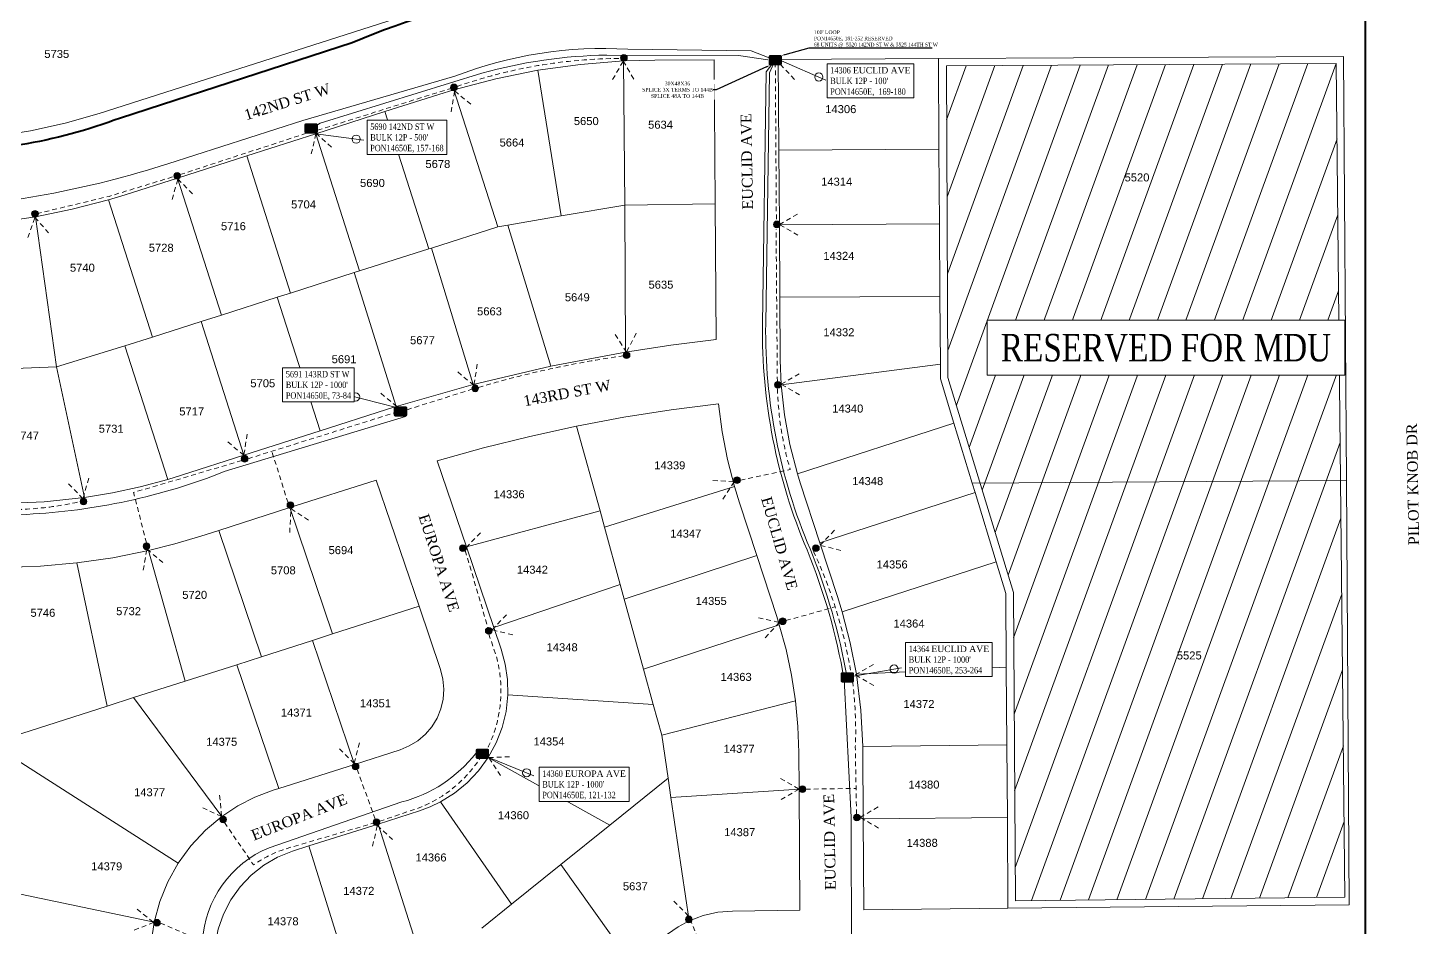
# Model space of a CAD drawing. Header units: feet. Extents: x 865220 to 2843432, y -2240498 to 970288.
# Drawn here: x 2837231 to 2838535, y 963631 to 964474 of the extents above; entities that cross this region are included whole.
import ezdxf
from ezdxf import colors
from ezdxf.entities.mleader import LeaderData, LeaderLine
from ezdxf.enums import TextEntityAlignment as Align
from ezdxf.lldxf.tags import DXFTag
from ezdxf.math import Vec2, Vec3

# ---------------------------------------------------------------- set-up
doc = ezdxf.new("R2010")
doc.units = ezdxf.units.FT
doc.header["$LTSCALE"] = 0.015
doc.header["$MEASUREMENT"] = 0
doc.linetypes.add('DASHED', pattern=[5, 3, -2])
for name, color, linetype, lineweight in [('144B', 112, '144B', 5), ('48A', 112, '48A', 5), ('DROP BURIED', 7, 'DASHED', 5), ('RUNNING LINE (UNDERGROUND)', 10, 'Continuous', 40), ('TAIL', 1, 'MST', 5), ('WORK BOUNDARY', 110, 'Continuous', 40)]:
    doc.layers.add(name, color=color, linetype=linetype, lineweight=lineweight)
for name, color, linetype in [('Dakota County Addresses', 7, 'Continuous'), ('Dakota County Parcels', 7, 'Continuous'), ('DETAIL', 7, 'Continuous'), ('NOTES', 7, 'Continuous'), ('PROP_TEL', 6, 'Continuous'), ('STREET NAME', 7, 'Continuous'), ('TELEPHONE STRUCT-PROP', 6, 'Continuous'), ('TERMINALS', 7, 'Continuous')]:
    doc.layers.add(name, color=color, linetype=linetype)
doc.styles.add('Dimensions 100', font='arial.ttf')
doc.styles.add('Line', font='txt.shx', dxfattribs={"height": 3})
doc.styles.add('SIMPLEX', font='times.ttf', dxfattribs={"width": 0.8})
doc.styles.get("Standard").update_dxf_attribs({"font": 'times.ttf'})
doc.styles.add('Utilities', font='arial.ttf', dxfattribs={"height": 2.5})
tags = doc.linetypes.add('144B', pattern='A,80,-5,["144B",Line,S=1.5,R=0,X=0,Y=-1.5],-24', length=109).pattern_tags.tags
tags[6] = DXFTag(74, 10)
tags = doc.linetypes.add('48A', pattern='A,80,-5,["48A",Line,S=1.5,R=0,X=0,Y=-1.5],-20', length=105).pattern_tags.tags
tags[6] = DXFTag(74, 10)
tags = doc.linetypes.add('MST', pattern='A,5,-5,5,-5,["TAIL",Line,S=1.5,R=0,X=0,Y=-1.5],-20', length=40).pattern_tags.tags
tags[10] = DXFTag(74, 10)

# ---------------------------------------------------------------- blocks, each defined once
blk = doc.blocks.new('ACMAP_ANN_TEMPLATE_Dakota County Addresses')
at = {"layer": 'Dakota County Addresses', "style": 'Dimensions 100'}
blk.add_attdef('DakotaCountyAddress', text='', height=50, dxfattribs=at).set_placement((0, 0), align=Align.CENTER)
blk = doc.blocks.new('NEW HH')
at = {"ltscale": 40, "true_color": 0xffffff}
h = blk.add_hatch(color=7, dxfattribs=at)
h.dxf.hatch_style = 1
h.paths.add_polyline_path([(-0.061, -0.031, 0.414214), (-0.046, -0.046), (0.046, -0.046, 0.414214), (0.061, -0.031), (0.061, 0.031, 0.414214), (0.046, 0.046), (-0.046, 0.046, 0.414214), (-0.061, 0.031)])
at = {"layer": 'RUNNING LINE (UNDERGROUND)', "color": 6, "lineweight": 0, "const_width": 0.005, "flags": 128}
blk.add_lwpolyline([(-0.061, 0.031), (-0.061, -0.031, 0.414214), (-0.046, -0.046), (0.046, -0.046, 0.414214), (0.061, -0.031), (0.061, 0.031, 0.414214), (0.046, 0.046), (-0.046, 0.046, 0.414214)], format="xyb", close=True, dxfattribs=at)
at = {"layer": 'TELEPHONE STRUCT-PROP', "color": 18, "true_color": 0x000000, "style": 'Utilities'}
blk.add_text('HH', height=0.05, dxfattribs=at).set_placement((0, 0), align=Align.MIDDLE_CENTER)
blk = doc.blocks.new('Proposed FlowerPot')
at = {"lineweight": 5, "ltscale": 100, "true_color": 0xffffff}
h = blk.add_hatch(color=7, dxfattribs=at)
h.dxf.hatch_style = 1
h.paths.add_polyline_path([(-0.06, 0, 0.414214), (0, -0.06, 0.414214), (0.06, 0, 0.414214), (0, 0.06, 0.414214)])
at = {"lineweight": 5, "ltscale": 100}
blk.add_circle((0, 0), 0.0604, dxfattribs=at)
at = {"layer": 'RUNNING LINE (UNDERGROUND)', "color": 6, "lineweight": 5, "const_width": 0.00907, "flags": 128}
blk.add_lwpolyline([(-0.06, 0, -0.414214), (0, 0.06, -0.414214), (0.06, 0, -0.414214), (0, -0.06, -0.414214), (-0.06, 0)], format="xyb", dxfattribs=at)
at = {"color": 18, "linetype": 'ByBlock', "lineweight": 5, "ltscale": 100, "true_color": 0x000000, "style": 'Dimensions 100'}
blk.add_text('F', height=0.0744, dxfattribs=at).set_placement((-0.029, -0.037))
blk = doc.blocks.new('TERMINAL')
at = {"lineweight": 5, "ltscale": 0.5, "flags": 128}
blk.add_lwpolyline([(-0.1, -0.6), (-0.1, 44.8)], dxfattribs=at)
at = {"lineweight": 5, "ltscale": 0.5}
blk.add_circle((-0.1, 37.6), 3.83, dxfattribs=at)

msp = doc.modelspace()

# ---------------------------------------------------------------- hatches: boundary and pattern name
at = {"layer": 'NOTES', "lineweight": 5, "ltscale": 100, "transparency": 33554623}
h = msp.add_hatch(dxfattribs=at)
h.set_pattern_fill('ANSI31', color=30, scale=200, angle=25)
h.set_pattern_definition([(70, (2838092.275, 963655.948), (-23.4923, 8.5505), [])])
h.paths.add_polyline_path([(2838461.8, 964049.6), (2838123.9, 964047.4), (2838155.1, 963944.9), (2838157, 963655.9), (2838465.9, 963659.1)])
h.paths.add_polyline_path([(2838461.8, 964049.6), (2838457.8, 964440.6), (2838092.3, 964438.2), (2838093.8, 964146.2), (2838123.9, 964047.4)])
h.paths.add_polyline_path([(2838257.4, 964328), (2838284.6, 964328), (2838284.6, 964339.4), (2838257.4, 964339.4)], flags=24)

# ---------------------------------------------------------------- linework, layer by layer
at = {"layer": '144B', "lineweight": 5, "ltscale": 100, "flags": 128}
msp.add_lwpolyline([(2837662.5, 963388.7), (2837779.5, 963511), (2837839.5, 963575.5, -0.234525), (2837901, 963603.5), (2838003.5, 963603.5), (2838003, 963734.1), (2837996.5, 963863.5, 0.053694), (2837961.8, 963984.7, -0.104852), (2837920, 964196.5), (2837923.5, 964432.8), (2837932, 964443.6)], format="xyb", dxfattribs=at)
at = {"layer": '48A', "lineweight": 5, "ltscale": 100, "flags": 128}
msp.add_lwpolyline([(2837932, 964443.6), (2837909.5, 964452.5), (2837793.8, 964453.9, 0.10836), (2837631.5, 964428.5), (2837489, 964387), (2837362.5, 964346.5, -0.065112), (2837132, 964304), (2836855.6, 964302.6), (2836830.5, 964289.8)], format="xyb", dxfattribs=at)
at = {"layer": 'Dakota County Parcels', "lineweight": 5, "ltscale": 100}
for p, q in [((2837298.3, 964393.7), (2837575.6, 964482.4)), ((2837709.5, 964434.2), (2837731.3, 964297.7)), ((2837819.2, 964443.7), (2837789.8, 964442.9)), ((2837790.8, 964307.9), (2837789.8, 964442.9)), ((2837819.2, 964443.7), (2837874.8, 964444)), ((2837875.7, 964309), (2837874.8, 964444)), ((2837934.8, 964444.3), (2838084.8, 964445.1)), ((2837935.4, 964359.3), (2837934.8, 964444.3)), ((2838084.8, 964445.1), (2838464.7, 964447.1)), ((2838085.4, 964360.1), (2838084.8, 964445.1)), ((2838467.4, 964049.6), (2838464.7, 964447.1)), ((2837566, 964395.4), (2837616.5, 964411.5)), ((2837630.8, 964415.9), (2837616.5, 964411.5)), ((2837630.8, 964415.9), (2837671.9, 964287.5)), ((2837501.2, 964374.7), (2837566, 964395.4)), ((2837566, 964395.4), (2837607.1, 964266.8)), ((2837436.5, 964354), (2837501.2, 964374.7)), ((2837501.2, 964374.7), (2837542.4, 964246.1)), ((2837935.4, 964359.3), (2838085.4, 964360.1)), ((2837935.9, 964289.3), (2837935.4, 964359.3)), ((2838085.8, 964290.1), (2838085.4, 964360.1)), ((2837371.7, 964333.2), (2837436.5, 964354)), ((2837436.5, 964354), (2837477.6, 964225.4)), ((2837322.7, 964317.5), (2837371.7, 964333.2)), ((2837371.7, 964333.2), (2837412.8, 964204.7)), ((2837306.9, 964312.7), (2837322.7, 964317.5)), ((2837306.9, 964312.7), (2837348.1, 964184)), ((2837731.3, 964297.7), (2837790.8, 964307.9)), ((2837790.8, 964307.9), (2837875.7, 964309)), ((2837791.7, 964170.1), (2837790.8, 964307.9)), ((2837876.6, 964181.7), (2837875.7, 964309)), ((2837238.7, 964296.9), (2837258.4, 964156.1)), ((2837681.3, 964289.1), (2837731.3, 964297.7)), ((2837609.6, 964267.6), (2837671.9, 964287.5)), ((2837671.9, 964287.5), (2837681.3, 964289.1)), ((2837681.3, 964289.1), (2837721.7, 964157)), ((2837935.9, 964289.3), (2838085.8, 964290.1)), ((2837936.3, 964221.4), (2837935.9, 964289.3)), ((2838086.3, 964222.1), (2838085.8, 964290.1)), ((2837542.4, 964246.1), (2837607.1, 964266.8)), ((2837607.1, 964266.8), (2837609.6, 964267.6)), ((2837609.6, 964267.6), (2837648.8, 964139.8)), ((2837477.6, 964225.4), (2837537.4, 964244.5)), ((2837537.4, 964244.5), (2837542.4, 964246.1)), ((2837537.4, 964244.5), (2837576.7, 964119.1)), ((2837412.8, 964204.7), (2837465.2, 964221.4)), ((2837465.2, 964221.4), (2837477.6, 964225.4)), ((2837465.2, 964221.4), (2837505.3, 964096.3)), ((2837936.3, 964221.4), (2838086.3, 964222.1)), ((2837936.7, 964162.4), (2837936.3, 964221.4)), ((2838086.7, 964158.7), (2838086.3, 964222.1)), ((2837393.8, 964198.6), (2837412.8, 964204.7)), ((2837348.1, 964184), (2837393.8, 964198.6)), ((2837393.8, 964198.6), (2837433.8, 964073.4)), ((2837258.4, 964156.1), (2837322.3, 964175.9)), ((2837322.3, 964175.9), (2837348.1, 964184)), ((2837322.3, 964175.9), (2837362.5, 964050.8)), ((2837791.7, 964170.1), (2837721.7, 964157)), ((2837936.7, 964162.4), (2837937.6, 964139.4)), ((2837197.6, 964153.9), (2837258.4, 964156.1)), ((2837258.4, 964156.1), (2837284.4, 964033.8)), ((2837721.7, 964157), (2837648.8, 964139.8)), ((2837937.6, 964139.4), (2838086.7, 964158.7)), ((2838086.8, 964145.1), (2838086.7, 964158.7)), ((2837648.8, 964139.8), (2837576.7, 964119.1)), ((2838086.8, 964145.1), (2838099.4, 964103.6)), ((2837505.3, 964096.3), (2837567.7, 964116.3)), ((2837576.7, 964119.1), (2837567.7, 964116.3)), ((2837433.8, 964073.4), (2837505.3, 964096.3)), ((2837745.8, 964100.7), (2837767.7, 964021.3)), ((2837952.8, 964055.9), (2838099.4, 964103.6)), ((2838099.4, 964103.6), (2838116.6, 964047.3)), ((2837375.4, 964054.7), (2837433.8, 964073.4)), ((2837615.2, 964068.1), (2837642.5, 963987.7)), ((2837362.5, 964050.8), (2837375.4, 964054.7)), ((2837477, 964024.3), (2837557.9, 964050.1)), ((2837557.9, 964050.1), (2837598.1, 963931.8)), ((2837771.9, 964006.1), (2837893.8, 964044)), ((2837893.8, 964044), (2837898.4, 964028.8)), ((2837952.8, 964055.9), (2837955.4, 964047.5)), ((2837955.4, 964047.5), (2837973.8, 963991.3)), ((2838116.6, 964047.3), (2838467.4, 964049.6)), ((2838116.6, 964047.3), (2838119.2, 964038.6)), ((2838470, 963652.2), (2838467.4, 964049.6)), ((2837973.8, 963991.3), (2838119.2, 964038.6)), ((2838119.2, 964038.6), (2838139, 963973.5)), ((2837410.3, 964002.9), (2837477, 964024.3)), ((2837477, 964024.3), (2837517.1, 963905.9)), ((2837642.5, 963987.7), (2837767.7, 964021.3)), ((2837767.7, 964021.3), (2837771.9, 964006.1)), ((2837898.4, 964028.8), (2837914.7, 963979.3)), ((2837771.9, 964006.1), (2837786.7, 963952.1)), ((2837393.6, 963997.6), (2837410.3, 964002.9)), ((2837410.3, 964002.9), (2837450.5, 963884.6)), ((2837973.8, 963991.3), (2837990.3, 963941)), ((2837344.6, 963984.1), (2837379, 963861.7)), ((2837642.5, 963987.7), (2837668.2, 963911.9)), ((2837790.4, 963938.6), (2837914.7, 963979.3)), ((2837914.7, 963979.3), (2837933.3, 963922.3)), ((2837277.2, 963972.4), (2837305.7, 963838.3)), ((2837994.8, 963926.6), (2838139, 963973.5)), ((2838139, 963973.5), (2838148.1, 963943.8)), ((2837668.2, 963911.9), (2837786.7, 963952.1)), ((2837786.7, 963952.1), (2837790.4, 963938.6)), ((2837790.4, 963938.6), (2837808.5, 963873)), ((2837994.8, 963926.6), (2837990.3, 963941)), ((2838148.5, 963874.8), (2838148.1, 963943.8)), ((2837517.1, 963905.9), (2837598.1, 963931.8)), ((2837598.1, 963931.8), (2837618.2, 963872.5)), ((2837808.5, 963873), (2837935.7, 963914.6)), ((2837935.7, 963914.6), (2837933.3, 963922.3)), ((2837450.5, 963884.6), (2837498.1, 963899.8)), ((2837498.1, 963899.8), (2837517.1, 963905.9)), ((2837498.1, 963899.8), (2837537.5, 963783.7)), ((2837668.2, 963911.9), (2837675, 963891.8)), ((2837379, 963861.7), (2837427.2, 963877.1)), ((2837427.2, 963877.1), (2837450.5, 963884.6)), ((2837427.2, 963877.1), (2837466.6, 963761.1)), ((2838008, 963868.1), (2838148.5, 963874.8)), ((2838149, 963801.9), (2838148.5, 963874.8)), ((2837330.4, 963846.2), (2837379, 963861.7)), ((2837808.5, 963873), (2837817.6, 963839.9)), ((2837681.2, 963848.7), (2837817.6, 963839.9)), ((2837305.7, 963838.3), (2837210, 963807.7)), ((2837305.7, 963838.3), (2837330.4, 963846.2)), ((2837330.4, 963846.2), (2837413.1, 963734.7)), ((2837817.6, 963839.9), (2837825.6, 963811)), ((2837825.6, 963811), (2837950.9, 963843.3)), ((2837825.6, 963811), (2837831.6, 963770.7)), ((2837537.5, 963783.7), (2837580.3, 963797.4)), ((2838014, 963800.5), (2838149, 963801.9)), ((2838014.1, 963795.3), (2838014, 963800.5)), ((2838014.5, 963732.5), (2838014.1, 963795.3)), ((2838149.5, 963733.9), (2838149, 963801.9)), ((2837210.1, 963794.9), (2837372.4, 963691.1)), ((2837466.6, 963761.1), (2837537.5, 963783.7)), ((2837663, 963790.2), (2837777, 963726.8)), ((2837954.3, 963760.5), (2837954.1, 963794.9)), ((2837777, 963726.8), (2837831.6, 963770.7)), ((2837831.6, 963770.7), (2837834.2, 963752.5)), ((2837461.2, 963759.4), (2837466.6, 963761.1)), ((2837834.2, 963752.5), (2837954.3, 963760.5)), ((2837955.1, 963646.9), (2837954.3, 963760.5)), ((2837618.1, 963748.5), (2837684.6, 963652.6)), ((2837834.2, 963752.5), (2837851.4, 963637.2)), ((2837559.7, 963727.8), (2837598.5, 963740.2)), ((2838014.5, 963732.5), (2838149.5, 963733.9)), ((2838015.1, 963647.5), (2838014.5, 963732.5)), ((2838150, 963648.9), (2838149.5, 963733.9)), ((2837494.9, 963707.2), (2837559.7, 963727.8)), ((2837559.7, 963727.8), (2837604.3, 963588.1)), ((2837730.9, 963689.8), (2837777, 963726.8)), ((2837479.4, 963702.2), (2837494.9, 963707.2)), ((2837543.4, 963551.9), (2837494.9, 963707.2)), ((2837684.6, 963652.6), (2837730.9, 963689.8)), ((2837730.9, 963689.8), (2837799.4, 963594)), ((2837211, 963664.8), (2837349.9, 963635.9)), ((2837684.6, 963652.6), (2837656.8, 963630.3)), ((2838150, 963648.9), (2838470, 963652.2)), ((2837892, 963646.2), (2837955.1, 963646.9)), ((2838015.1, 963647.5), (2838150, 963648.9))]:
    msp.add_line(p, q, dxfattribs=at)
for points in [[(2837709.5, 964434.2), (2837669.9, 964426.2), (2837630.8, 964415.9)], [(2837789.8, 964442.9), (2837749.5, 964439.7), (2837709.5, 964434.2)], [(2837134.5, 964367.6), (2837167.8, 964368.9), (2837200.9, 964372.1), (2837233.8, 964377.3), (2837266.3, 964384.6), (2837298.3, 964393.7)], [(2837238.7, 964296.9), (2837273, 964303.9), (2837306.9, 964312.7)], [(2837169.3, 964288.8), (2837204.1, 964291.9), (2837238.7, 964296.9)], [(2837876.6, 964181.7), (2837834.1, 964176.4), (2837791.7, 964170.1)], [(2837937.6, 964139.4), (2837940.6, 964111.2), (2837945.6, 964083.3), (2837952.8, 964055.9)], [(2837878.9, 964121.6), (2837834.3, 964115.9), (2837790, 964109), (2837745.8, 964100.7)], [(2837878.9, 964121.6), (2837882.3, 964095.4), (2837887.3, 964069.5), (2837893.8, 964044)], [(2837745.8, 964100.7), (2837702, 964091.1), (2837658.4, 964080.3), (2837615.2, 964068.1)], [(2837284.4, 964033.8), (2837310.7, 964038.2), (2837336.8, 964043.9), (2837362.5, 964050.8)], [(2837208.5, 964028.1), (2837246.6, 964029.7), (2837284.4, 964033.8)], [(2837344.6, 963984.1), (2837369.2, 963990.4), (2837393.6, 963997.6)], [(2837277.2, 963972.4), (2837311, 963977.3), (2837344.6, 963984.1)], [(2837208.9, 963968.1), (2837243.1, 963969.3), (2837277.2, 963972.4)], [(2838008, 963868.1), (2838002.3, 963897.6), (2837994.8, 963926.6)], [(2837950.9, 963843.3), (2837947.3, 963867.4), (2837942.2, 963891.2), (2837935.7, 963914.6)], [(2837681.2, 963848.7), (2837680.9, 963863.3), (2837678.8, 963877.7), (2837675, 963891.8)], [(2837580.3, 963797.4), (2837588.9, 963800.9), (2837596.9, 963805.8), (2837604, 963811.9), (2837610.1, 963819), (2837615, 963827), (2837618.5, 963835.7), (2837620.7, 963844.8), (2837621.3, 963854.1), (2837620.5, 963863.5), (2837618.2, 963872.5)], [(2838014, 963800.5), (2838012.2, 963834.4), (2838008, 963868.1)], [(2837663, 963790.2), (2837670.4, 963803.8), (2837676, 963818.3), (2837679.6, 963833.3), (2837681.2, 963848.7)], [(2837954.1, 963794.9), (2837953.2, 963819.2), (2837950.9, 963843.3)], [(2837618.1, 963748.5), (2837631.3, 963756.6), (2837643.3, 963766.4), (2837653.9, 963777.7), (2837663, 963790.2)], [(2837461.2, 963759.4), (2837444.3, 963752.9), (2837428.2, 963744.7), (2837413.1, 963734.7)], [(2837598.5, 963740.2), (2837608.5, 963743.9), (2837618.1, 963748.5)], [(2837413.1, 963734.7), (2837397.8, 963721.9), (2837384.2, 963707.2), (2837372.4, 963691.1)], [(2837372.4, 963691.1), (2837362.7, 963673.6), (2837355.1, 963655.1), (2837349.9, 963635.9)], [(2837479.4, 963702.2), (2837465.5, 963696.6), (2837452.5, 963689.1), (2837440.7, 963679.9), (2837430.4, 963669), (2837421.7, 963656.8), (2837414.8, 963643.4), (2837409.9, 963629.2), (2837407.1, 963614.5)], [(2837892, 963646.2), (2837878.1, 963645.1), (2837864.5, 963642.1), (2837851.4, 963637.2)], [(2837349.9, 963635.9), (2837347.2, 963618.6), (2837346.4, 963601.1)], [(2837851.4, 963637.2), (2837840.9, 963631.5), (2837831.1, 963624.7), (2837822.2, 963616.8)]]:
    msp.add_lwpolyline(points, dxfattribs=at)
at = {"layer": 'DROP BURIED', "lineweight": 5, "ltscale": 100, "flags": 128}
for points in [[(2837633.7, 964419, -0.082572), (2837787, 964445.3)], [(2837653.7, 964136.9, -0.038388), (2837789.6, 964166.5)], [(2837899.3, 964050.1), (2837946, 964060, -0.0707), (2837933.9, 964142.5)], [(2837131.3, 964023.6), (2837196.5, 964023, 0.070715), (2837280.5, 964029.9)], [(2837967.9, 963983.2, -0.066462), (2838002.9, 963870.1)], [(2837663.4, 963905.8), (2837670.5, 963885, -0.184597), (2837662, 963798.2)], [(2838008.1, 963737), (2838007, 963800, 0.045324), (2838004, 963864)], [(2837561.2, 963730.4), (2837592.5, 963741, 0.169821), (2837655, 963789.1)], [(2837415.8, 963729.2), (2837442.9, 963689.5, -0.07349), (2837472.7, 963704.4), (2837561.2, 963730.4, 0.007973)]]:
    msp.add_lwpolyline(points, format="xyb", dxfattribs=at)
at = {"layer": 'DROP BURIED', "lineweight": 5, "ltscale": 100}
for points in [[(2837779.5, 964425.5), (2837789.5, 964442.8), (2837799.5, 964425.5)], [(2837950, 964425.5), (2837937, 964439.5)], [(2837628.1, 964395.1), (2837631.5, 964414.8), (2837646.9, 964402)], [(2837497.1, 964355.7), (2837501.4, 964375.2), (2837516.2, 964361.8)], [(2837366.6, 964313.1), (2837372, 964332.3), (2837386, 964318.1)], [(2837231.5, 964277.4), (2837238, 964296.3), (2837251.2, 964281.3)], [(2837953.2, 964279.5), (2837935.9, 964289.5), (2837953.2, 964299.5)], [(2837801.7, 964187.7), (2837792.4, 964170), (2837781.7, 964186.9)], [(2837652.7, 964158.7), (2837649.4, 964139), (2837634, 964151.7)], [(2837954.8, 964130), (2837937.5, 964140), (2837954.8, 964150)], [(2837577.4, 964119), (2837562, 964131.7)], [(2837437.1, 964093.2), (2837433.8, 964073.4), (2837418.4, 964086.2)], [(2837288.6, 964051.8), (2837283, 964032.6), (2837269.2, 964047)], [(2837873.5, 964049.7), (2837893.5, 964048.5), (2837882.4, 964031.8)], [(2837476.8, 964001), (2837478.1, 964023.3), (2837496.7, 964011)], [(2837642.1, 963986.7), (2837655.9, 964001.1)], [(2837993.4, 963984.2), (2837974, 963989), (2837987.8, 964003.4)], [(2837339.5, 963965.6), (2837343, 963985.3), (2837358.3, 963972.5)], [(2837685.9, 963905), (2837666.5, 963909.8), (2837680.3, 963924.2)], [(2837916.2, 963920.9), (2837935.7, 963916.7), (2837922.2, 963901.9)], [(2838024.3, 963857.5), (2838007, 963867.5), (2838024.3, 963877.5)], [(2837542.3, 963803.8), (2837537.2, 963784.5), (2837523, 963798.6)], [(2837674.3, 963773.2), (2837663.4, 963790), (2837683.4, 963790.9)], [(2837937, 963770.5), (2837954.3, 963760.5), (2837937, 963750.5)], [(2837411.1, 963754.7), (2837413, 963734.8), (2837394.8, 963743.1)], [(2838028.8, 963724), (2838011.5, 963734), (2838028.8, 963744)], [(2837554.5, 963707), (2837559, 963726.5), (2837573.6, 963712.8)], [(2837850.5, 963641.5), (2837836.5, 963656)], [(2837333.8, 963648.1), (2837349.3, 963635.5), (2837330.7, 963628.3)]]:
    msp.add_lwpolyline(points, dxfattribs=at)
at = {"layer": 'DROP BURIED', "lineweight": 5, "ltscale": 100, "flags": 128}
for points in [[(2837933, 964294.6), (2837932, 964439)], [(2837503, 964378), (2837627.8, 964417.2)], [(2837374.2, 964336.4), (2837492.3, 964375.1)], [(2837374.2, 964336.4), (2837374.2, 964336.4), (2837307.5, 964316), (2837238.6, 964299.5)], [(2837933.9, 964142.5), (2837932.7, 964285.4)], [(2837586.8, 964116), (2837647.6, 964135.2)], [(2837437.8, 964070.1), (2837574.6, 964113)], [(2837342.6, 963991.3), (2837330.5, 964038.5), (2837437.8, 964070.1)], [(2837475.3, 964028.8), (2837460.1, 964077.1)], [(2837641.4, 963984.1), (2837662.6, 963911.9)], [(2837942, 963918.4), (2837988, 963931.3)], [(2837540, 963778.9), (2837557.1, 963732.4)], [(2837960.6, 963760.4), (2838007.7, 963761.2)], [(2837355.6, 963635), (2837395.2, 963618)], [(2837781.7, 963497.9), (2837863, 963579), (2837874, 963587.5), (2837853.1, 963636.1)]]:
    msp.add_lwpolyline(points, dxfattribs=at)
at = {"layer": 'NOTES', "color": 30, "lineweight": 5, "ltscale": 100, "flags": 128}
msp.add_lwpolyline([(2838157, 963655.9), (2838155.1, 963944.9), (2838093.8, 964146.2), (2838092.3, 964438.2), (2838457.8, 964440.6), (2838465.9, 963659.1)], close=True, dxfattribs=at)
at = {"layer": 'TAIL', "lineweight": 5, "ltscale": 100, "flags": 128}
for points in [[(2837498.2, 964380), (2837505.5, 964384.7), (2837656.8, 964431.4, -0.064017), (2837774.1, 964448.4), (2837897.5, 964447.9), (2837925, 964443.9)], [(2837999.3, 963865.1, 0.053233), (2837964.6, 963985.8, -0.104864), (2837923, 964196.5), (2837926.5, 964431.7), (2837932, 964443.6)], [(2836985.4, 964021.7), (2837002.7, 964017.3), (2837230.5, 964018, 0.081927), (2837415.5, 964058), (2837585.3, 964109.8)], [(2837667, 963384.2), (2837646.4, 963383.2, -0.207795), (2837497.7, 963313), (2837423.1, 963310.5), (2837388.9, 963310.3), (2837388.9, 963331.7), (2837389.1, 963434.9), (2837396.5, 963461.6), (2837395.2, 963617.6, -0.290554), (2837457.5, 963705.5), (2837582, 963748.5, 0.164695), (2837651.3, 963794)]]:
    msp.add_lwpolyline(points, format="xyb", dxfattribs=at)
at = {"layer": 'WORK BOUNDARY', "ltscale": 100, "flags": 128}
msp.add_lwpolyline([(2835896.9, 957001.6), (2836935, 957004.8), (2836954.3, 957047), (2836994.4, 957133.5), (2836979.3, 957817.8), (2836978.3, 957934.8), (2838485, 957948.5), (2838485.1, 964502.8), (2837872.1, 964518.4, 0.116551), (2837535.5, 964459.8), (2837318.1, 964389.4, -0.096694), (2837127.8, 964357.4), (2835922.6, 964355.7), (2835847.7, 964355.1)], format="xyb", dxfattribs=at)

# ---------------------------------------------------------------- block references
at = {"layer": 'Dakota County Addresses', "lineweight": 5, "ltscale": 100, "xscale": 0.15, "yscale": 0.15, "zscale": 0.15}
for p, values in [((2837258.5, 964445.7), {'DakotaCountyAddress': '5735'}), ((2837993.4, 964394), {'DakotaCountyAddress': '14306'}), ((2837754.8, 964382.8), {'DakotaCountyAddress': '5650'}), ((2837824.4, 964379.4), {'DakotaCountyAddress': '5634'}), ((2837685.2, 964362.7), {'DakotaCountyAddress': '5664'}), ((2837615.7, 964342.6), {'DakotaCountyAddress': '5678'}), ((2837554.4, 964324.8), {'DakotaCountyAddress': '5690'}), ((2837989.5, 964326), {'DakotaCountyAddress': '14314'}), ((2838271, 964330), {'DakotaCountyAddress': '5520'}), ((2837489.8, 964304.7), {'DakotaCountyAddress': '5704'}), ((2837424.1, 964284.3), {'DakotaCountyAddress': '5716'}), ((2837356.4, 964264.1), {'DakotaCountyAddress': '5728'}), ((2837282.5, 964245.4), {'DakotaCountyAddress': '5740'}), ((2837991.6, 964256.5), {'DakotaCountyAddress': '14324'}), ((2837824.8, 964229.5), {'DakotaCountyAddress': '5635'}), ((2837746.4, 964217.7), {'DakotaCountyAddress': '5649'}), ((2837664.1, 964204.5), {'DakotaCountyAddress': '5663'}), ((2837991.6, 964184.9), {'DakotaCountyAddress': '14332'}), ((2837601.3, 964177.4), {'DakotaCountyAddress': '5677'}), ((2837527.8, 964159.6), {'DakotaCountyAddress': '5691'}), ((2837451.6, 964137.1), {'DakotaCountyAddress': '5705'}), ((2837385, 964110.7), {'DakotaCountyAddress': '5717'}), ((2837999.9, 964113.4), {'DakotaCountyAddress': '14340'}), ((2837230.2, 964088.1), {'DakotaCountyAddress': '5747'}), ((2837309.5, 964094.5), {'DakotaCountyAddress': '5731'}), ((2837833.1, 964060.2), {'DakotaCountyAddress': '14339'}), ((2838018.6, 964045.4), {'DakotaCountyAddress': '14348'}), ((2837682.5, 964033.1), {'DakotaCountyAddress': '14336'}), ((2837848.1, 963996.2), {'DakotaCountyAddress': '14347'}), ((2837524.9, 963980.7), {'DakotaCountyAddress': '5694'}), ((2837470.8, 963961.8), {'DakotaCountyAddress': '5708'}), ((2837704.3, 963962.4), {'DakotaCountyAddress': '14342'}), ((2838041.5, 963967.3), {'DakotaCountyAddress': '14356'}), ((2837387.8, 963938.8), {'DakotaCountyAddress': '5720'}), ((2837871.9, 963933.1), {'DakotaCountyAddress': '14355'}), ((2837245.5, 963922), {'DakotaCountyAddress': '5746'}), ((2837325.8, 963923.5), {'DakotaCountyAddress': '5732'}), ((2838057.3, 963911.9), {'DakotaCountyAddress': '14364'}), ((2837732.2, 963889.7), {'DakotaCountyAddress': '14348'}), ((2838320, 963882), {'DakotaCountyAddress': '5525'}), ((2837895.3, 963861.9), {'DakotaCountyAddress': '14363'}), ((2837483.1, 963828.5), {'DakotaCountyAddress': '14371'}), ((2837557.2, 963837.2), {'DakotaCountyAddress': '14351'}), ((2838066.6, 963836.5), {'DakotaCountyAddress': '14372'}), ((2837413.1, 963801.1), {'DakotaCountyAddress': '14375'}), ((2837719.9, 963801.4), {'DakotaCountyAddress': '14354'}), ((2837898.1, 963794.5), {'DakotaCountyAddress': '14377'}), ((2837345.5, 963753.8), {'DakotaCountyAddress': '14377'}), ((2838071.3, 963761), {'DakotaCountyAddress': '14380'}), ((2837686.6, 963732.3), {'DakotaCountyAddress': '14360'}), ((2837898.6, 963716.4), {'DakotaCountyAddress': '14387'}), ((2838069.7, 963706.4), {'DakotaCountyAddress': '14388'}), ((2837305.3, 963684.4), {'DakotaCountyAddress': '14379'}), ((2837609.3, 963692.7), {'DakotaCountyAddress': '14366'}), ((2837541.6, 963661.4), {'DakotaCountyAddress': '14372'}), ((2837800.8, 963665.7), {'DakotaCountyAddress': '5637'}), ((2837470.6, 963632.9), {'DakotaCountyAddress': '14378'})]:
    msp.add_blockref('ACMAP_ANN_TEMPLATE_Dakota County Addresses', p, dxfattribs=at).add_auto_attribs(values)
at = {"layer": 'PROP_TEL', "lineweight": 5, "ltscale": 100}
for name, p, xscale, yscale, zscale in [('Proposed FlowerPot', (2837790.1, 964445.8), 52, 52, 52), ('NEW HH', (2837932, 964443.6), 100, 100, 100), ('Proposed FlowerPot', (2837630.8, 964418.1), 52, 52, 52), ('NEW HH', (2837496.9, 964379.7), 100, 100, 100), ('Proposed FlowerPot', (2837371.3, 964335.2), 52, 52, 52), ('Proposed FlowerPot', (2837238.1, 964299.5), 52, 52, 52), ('Proposed FlowerPot', (2837933.4, 964289.7), 52, 52, 52), ('Proposed FlowerPot', (2837792.6, 964167.1), 52, 52, 52), ('Proposed FlowerPot', (2837650.6, 964136.1), 52, 52, 52), ('Proposed FlowerPot', (2837934.4, 964139.4), 52, 52, 52), ('NEW HH', (2837580.7, 964114.4), 100, 100, 100), ('Proposed FlowerPot', (2837434.6, 964070.1), 52, 52, 52), ('Proposed FlowerPot', (2837896.1, 964050.1), 52, 52, 52), ('Proposed FlowerPot', (2837283.6, 964030.1), 52, 52, 52), ('Proposed FlowerPot', (2837477.5, 964026.6), 52, 52, 52), ('Proposed FlowerPot', (2837342.6, 963988.1), 52, 52, 52), ('Proposed FlowerPot', (2837639.2, 963986.3), 52, 52, 52), ('Proposed FlowerPot', (2837970.1, 963986.3), 52, 52, 52), ('Proposed FlowerPot', (2837938.9, 963917.8), 52, 52, 52), ('Proposed FlowerPot', (2837663.4, 963908.9), 52, 52, 52), ('NEW HH', (2837999.5, 963865.2), 100, 100, 100), ('NEW HH', (2837657.4, 963793.6), 100, 100, 100), ('Proposed FlowerPot', (2837538.6, 963781.7), 52, 52, 52), ('Proposed FlowerPot', (2837957.5, 963760.4), 52, 52, 52), ('Proposed FlowerPot', (2837414.4, 963732), 52, 52, 52), ('Proposed FlowerPot', (2837558.2, 963729.5), 52, 52, 52), ('Proposed FlowerPot', (2838008.5, 963733.9), 52, 52, 52), ('Proposed FlowerPot', (2837352.4, 963635.3), 52, 52, 52), ('Proposed FlowerPot', (2837850.9, 963638.4), 52, 52, 52)]:
    msp.add_blockref(name, p, dxfattribs=dict(at, xscale=xscale, yscale=yscale, zscale=zscale))
at = {"layer": 'TERMINALS', "lineweight": 5, "ltscale": 100}
for p, rotation in [((2837938.2, 964442.6), 246.6944526819207), ((2837501.8, 964374.5), 262.3475821254843), ((2837575.1, 964118.6), 75.36954234222037), ((2838006.3, 963866.5), 279.8055710922652), ((2837664, 963789.9), 247.8362223697117)]:
    msp.add_blockref('TERMINAL', p, dxfattribs=dict(at, rotation=rotation))

# ---------------------------------------------------------------- texts
at = {"layer": 'STREET NAME', "lineweight": 5, "ltscale": 100, "char_height": 10, "attachment_point": 1}
for s, insert, rotation in [('142ND ST W', (2837433, 964396.7), 17.7341), ('EUCLID AVE', (2837901.1, 964303.5), 91.0303), ('143RD ST W', (2837695.1, 964129), 10.624), ('PILOT KNOB DR', (2838525.5, 963989), 91.0303), ('EUCLID AVE', (2837928.2, 964035.5), 286.1113), ('EUROPA AVE', (2837607, 964019.4), 287.8075), ('EUROPA AVE', (2837439.6, 963721.4), 21.6427), ('EUCLID AVE', (2837978.7, 963665.8), 91.0303)]:
    msp.add_mtext(s, dxfattribs=dict(at, insert=insert, rotation=rotation))

# ---------------------------------------------------------------- next in the draw order: texts
at = {"layer": 'NOTES', "color": 30, "lineweight": 5, "ltscale": 100, "insert": (2838143.4, 964187.1), "char_height": 25.761, "attachment_point": 1, "style": 'SIMPLEX', "bg_fill": 19, "box_fill_scale": 1.5, "bg_fill_color": 256, "bg_fill_transparency": 0}
msp.add_mtext('RESERVED FOR MDU', dxfattribs=at)
at = {"layer": 'TERMINALS', "lineweight": 5, "ltscale": 100, "char_height": 6, "attachment_point": 1, "style": 'SIMPLEX', "bg_fill": 19, "box_fill_scale": 1.5, "bg_fill_color": 256, "bg_fill_transparency": 0}
for s, insert in [("14306 {\\W1;EUCLID AVE}\\PBULK 12P - 100'\\PPON14650E,  169-180", (2837983.5, 964437.2)), ("5690 142ND ST W\\PBULK 12P - 500'\\PPON14650E, 157-168", (2837552.3, 964384.3)), ("5691 143RD ST W\\PBULK 12P - 1000'\\PPON14650E, 73-84", (2837473.2, 964152.4)), ("14364 {\\W1;EUCLID AVE}\\PBULK 12P - 1000'\\PPON14650E, 253-264", (2838057.1, 963894.9)), ("14360 {\\W1;EUROPA AVE}\\PBULK 12P - 1000'\\PPON14650E, 121-132", (2837713.6, 963778))]:
    msp.add_mtext(s, dxfattribs=dict(at, insert=insert))

# ---------------------------------------------------------------- next in the draw order: leaders
at = {"layer": 'DETAIL', "lineweight": 5, "ltscale": 100}
ml = msp.add_multileader_mtext('Standard', dxfattribs=at)
ml.set_content('30X48X36\\PSPLICE 3X TERMS TO 144B\\PSPLICE 48A TO 144B', color=256)
ml.set_leader_properties()
ml.build(insert=Vec2(0, 0))
ml.multileader.update_dxf_attribs({"has_text_frame": 1, "text_left_attachment_type": 2, "text_right_attachment_type": 2, "dogleg_length": 3})
ctx = ml.context
ctx.base_point, ctx.char_height, ctx.landing_gap_size, ctx.plane_origin = Vec3(2837807.1, 964415.8), 3.5, 1.5, Vec3(2837940.7, 964476.9)
ctx.left_attachment, ctx.right_attachment, ctx.text_align_type = 2, 2, 1
notes = []
notes.append((ctx, [(0, (1, 1, 0), (2837876.5, 964415.8), (-1, 0), 3, [(0, [(2837927.4, 964439)], 0, [])])]))
ctx.mtext.insert, ctx.mtext.alignment, ctx.mtext.flow_direction = Vec3(2837840.3, 964423.5), 2, 5
ctx.mtext.has_bg_fill, ctx.mtext.bg_color, ctx.mtext.bg_scale_factor, ctx.mtext.bg_transparency, ctx.mtext.use_window_bg_color = 1, -1027028792, 1.5, 0, 1
for ctx, leaders in notes:
    for number, flags, end, landing, length, lines in leaders:
        leader = LeaderData()
        leader.index, (leader.has_last_leader_line, leader.has_dogleg_vector, leader.attachment_direction) = number, flags
        leader.last_leader_point, leader.dogleg_vector, leader.dogleg_length = Vec3(end), Vec3(landing), length
        for number, points, colour, breaks in lines:
            line = LeaderLine()
            line.index, line.vertices, line.color, line.breaks = number, Vec3.list(points), colors.encode_raw_color(colour), breaks
            leader.lines.append(line)
        ctx.leaders.append(leader)

# ---------------------------------------------------------------- next in the draw order: leaders
ml = msp.add_multileader_mtext('Standard', dxfattribs=at)
ml.set_content("100' LOOP\\P{\\W0.8;PON14650E, 181-252 RESERVED\\P68 UNITS @  5520 142ND ST W & 5525 144TH ST W}", color=256)
ml.set_leader_properties()
ml.build(insert=Vec2(0, 0))
ml.multileader.update_dxf_attribs({"text_left_attachment_type": 5, "text_right_attachment_type": 5, "dogleg_length": 3})
ctx = ml.context
ctx.base_point, ctx.char_height, ctx.landing_gap_size, ctx.plane_origin = Vec3(2837966.7, 964455.3), 3.5, 1.5, Vec3(2837958.9, 964480.7)
ctx.left_attachment, ctx.right_attachment = 5, 5
notes = []
notes.append((ctx, [(1, (1, 1, 0), (2837963.7, 964455.3), (1, 0), 3, [(0, [(2837937.4, 964447.8)], 0, [])])]))
ctx.mtext.insert, ctx.mtext.flow_direction = Vec3(2837968.2, 964471.6), 5
ctx.mtext.has_bg_fill, ctx.mtext.bg_color, ctx.mtext.bg_scale_factor, ctx.mtext.bg_transparency, ctx.mtext.use_window_bg_color = 1, -1027028792, 1.5, 0, 1
for ctx, leaders in notes:
    for number, flags, end, landing, length, lines in leaders:
        leader = LeaderData()
        leader.index, (leader.has_last_leader_line, leader.has_dogleg_vector, leader.attachment_direction) = number, flags
        leader.last_leader_point, leader.dogleg_vector, leader.dogleg_length = Vec3(end), Vec3(landing), length
        for number, points, colour, breaks in lines:
            line = LeaderLine()
            line.index, line.vertices, line.color, line.breaks = number, Vec3.list(points), colors.encode_raw_color(colour), breaks
            leader.lines.append(line)
        ctx.leaders.append(leader)

doc.saveas('drawing.dxf')
